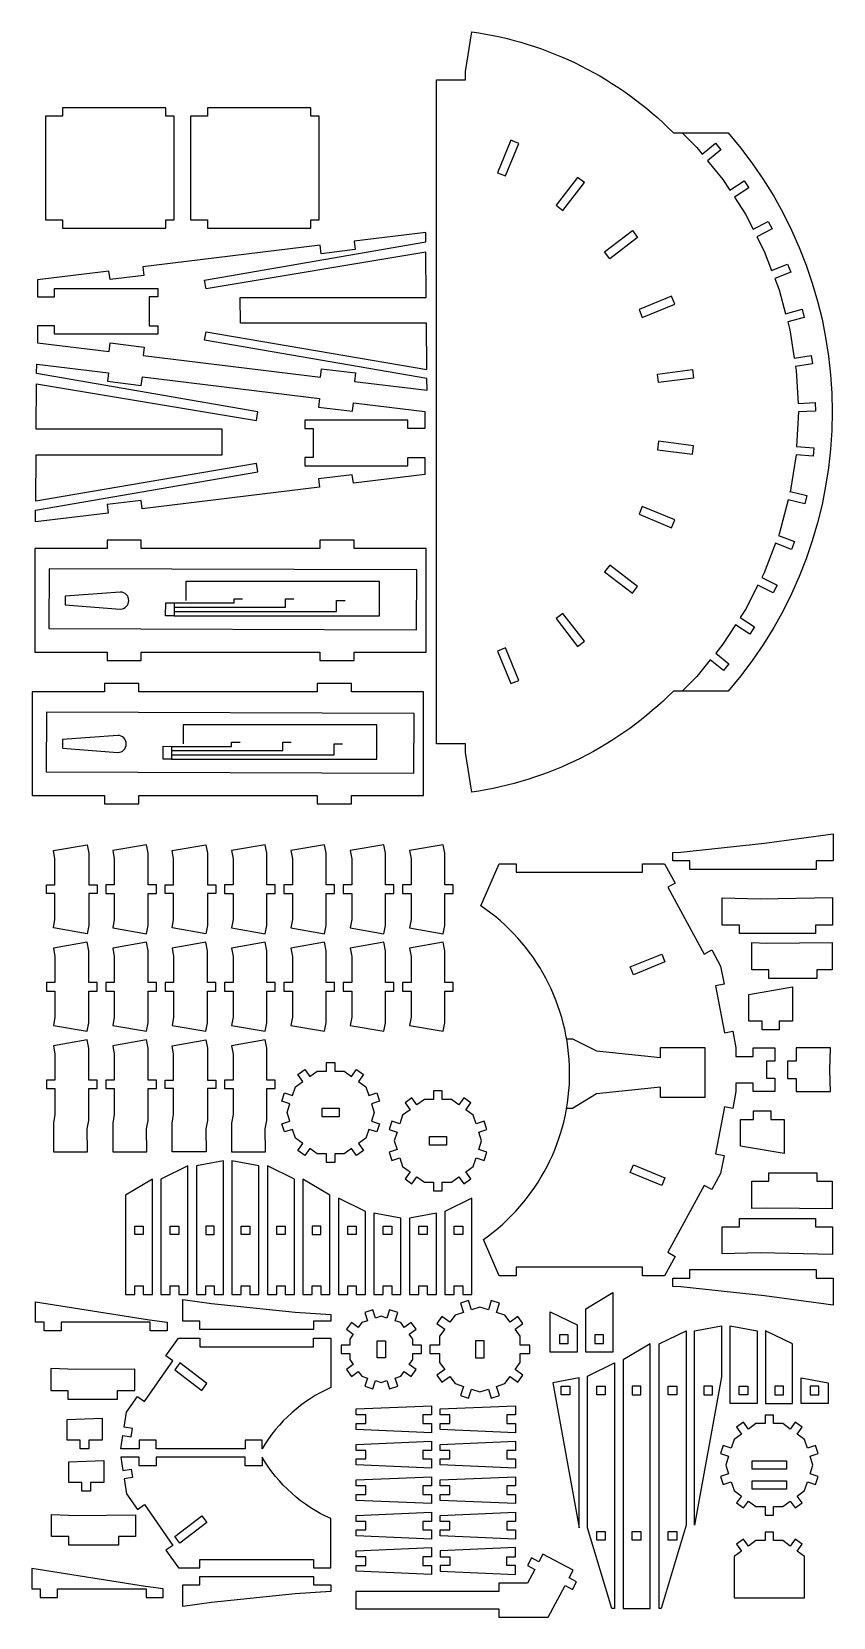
# Model space of a CAD drawing. Extents: x -1373 to 538, y -467 to 290.
# Drawn here: x -604 to -229, y -462 to 281 of the extents above; entities that cross this region are included whole.
import ezdxf

# ---------------------------------------------------------------- set-up
doc = ezdxf.new("R2010")
doc.units = 0
doc.header["$MEASUREMENT"] = 0
doc.layers.add('CUT', color=18, linetype='CONTINUOUS')
doc.layers.add('ENGRAVE', color=1, linetype='CONTINUOUS')

msp = doc.modelspace()

# ---------------------------------------------------------------- linework, layer by layer
at = {"layer": 'CUT'}
for points in [[(-278.4, -27.9), (-304.07, -27.9, -0.163707), (-398.43, -75.26), (-401.35, -56.69), (-401.35, -52.69), (-414.84, -52.69), (-414.84, 258.18), (-401.38, 258.18), (-401.38, 262.18), (-398.44, 280.74, -0.163804), (-304.07, 233.4), (-278.4, 233.4, -0.371837)], [(-392.98, -284.66, 0.524056), (-394.13, -128.45), (-385.66, -108.77), (-377.66, -108.77), (-377.66, -112.77), (-318.6, -112.77), (-318.6, -108.77), (-308.23, -108.77), (-303.25, -117.86), (-306.75, -119.78), (-289.63, -151.02), (-286.13, -149.1), (-281.98, -156.68), (-280.39, -165.17), (-284.32, -165.9), (-280.21, -187.87), (-276.27, -187.13), (-274.8, -195), (-274.8, -198.99), (-266.8, -198.99), (-266.8, -195), (-256.58, -195), (-256.58, -201.21), (-260.58, -201.21), (-260.58, -209.21), (-256.58, -209.21), (-256.58, -215.43), (-266.8, -215.43), (-266.8, -211.43), (-274.8, -211.43), (-274.8, -215.43), (-276.27, -223.29), (-280.21, -222.56), (-284.32, -244.53), (-280.39, -245.26), (-281.98, -253.75), (-286.13, -261.32), (-289.63, -259.4), (-306.75, -290.65), (-303.25, -292.57), (-308.23, -301.66), (-318.6, -301.66), (-318.6, -297.66), (-377.66, -297.66), (-377.66, -301.66), (-385.66, -301.66)], [(-464.36, -353.94, 0.155211), (-496.47, -382.62), (-496.47, -378.62), (-504.47, -378.62), (-504.47, -382.62), (-545.96, -382.62), (-545.96, -378.62), (-553.96, -378.62), (-553.96, -382.62), (-562.63, -382.62), (-561.68, -376.48), (-557.73, -377.09), (-557.12, -373.14), (-561.07, -372.53), (-559.98, -365.47), (-554.84, -358.16), (-551.57, -360.46), (-538.18, -341.4), (-541.45, -339.1), (-535.66, -330.86), (-525.58, -330.86), (-525.58, -334.86), (-472.36, -334.86), (-472.36, -330.86), (-464.36, -330.86)], [(-464.36, -415.3, -0.155211), (-496.47, -386.62), (-496.47, -390.62), (-504.47, -390.62), (-504.47, -386.62), (-545.96, -386.62), (-545.96, -390.62), (-553.96, -390.62), (-553.96, -386.62), (-562.63, -386.62), (-561.68, -392.76), (-557.73, -392.15), (-557.12, -396.1), (-561.07, -396.71), (-559.98, -403.78), (-554.84, -411.09), (-551.57, -408.79), (-538.18, -427.84), (-541.45, -430.14), (-535.66, -438.39), (-525.58, -438.39), (-525.58, -434.39), (-472.36, -434.39), (-472.36, -438.39), (-464.36, -438.39)]]:
    msp.add_lwpolyline(points, format="xyb", close=True, dxfattribs=at)
for points in [[(-597.84, 192.73), (-589.84, 192.73), (-589.84, 188.73), (-541.58, 188.73), (-541.58, 192.73), (-537.58, 192.73), (-537.58, 241.15), (-541.58, 241.15), (-541.58, 245.15), (-589.84, 245.15), (-589.84, 241.15), (-597.84, 241.15)], [(-529.99, 192.72), (-521.99, 192.72), (-521.99, 188.72), (-473.72, 188.72), (-473.72, 192.72), (-469.72, 192.72), (-469.72, 241.14), (-473.72, 241.14), (-473.72, 245.14), (-521.99, 245.14), (-521.99, 241.14), (-529.99, 241.14)], [(-386.38, 214.73), (-382.68, 213.2), (-376.39, 228.39), (-380.09, 229.92)], [(-358.9, 199.47), (-355.73, 197.03), (-345.72, 210.08), (-348.89, 212.51)], [(-601.52, 135.13), (-568, 131.05), (-567.51, 135.02), (-551.63, 133.07), (-552.12, 129.1), (-469.2, 118.99), (-468.71, 122.96), (-452.83, 121.01), (-453.32, 117.04), (-419.33, 112.9), (-419.37, 118.38), (-523.36, 136.33), (-522.69, 140.27), (-419.4, 122.58), (-419.57, 144.36), (-506.62, 144.36), (-506.72, 156.36), (-419.67, 156.36), (-419.83, 177.47), (-522.69, 160.44), (-523.36, 164.38), (-419.87, 182.4), (-419.9, 186.79), (-453.42, 182.7), (-452.93, 178.73), (-468.81, 176.78), (-469.3, 180.75), (-552.22, 170.61), (-551.73, 166.64), (-567.61, 164.69), (-568.1, 168.66), (-601.52, 164.57), (-601.52, 156.59), (-593.52, 156.59), (-593.52, 160.59), (-545.26, 160.59), (-545.26, 156.59), (-549.26, 156.59), (-549.26, 143.11), (-545.26, 143.11), (-545.26, 139.11), (-593.52, 139.11), (-593.52, 143.11), (-601.52, 143.11)], [(-333.88, 174.44), (-336.31, 177.62), (-323.27, 187.63), (-320.83, 184.45)], [(-318.62, 146.97), (-303.42, 153.26), (-304.96, 156.95), (-320.15, 150.66)], [(-602.48, 51.27), (-602.43, 56.74), (-498.44, 74.7), (-499.11, 78.64), (-602.4, 60.95), (-602.23, 82.72), (-515.18, 82.72), (-515.09, 94.72), (-602.14, 94.72), (-601.97, 115.83), (-499.12, 98.81), (-498.44, 102.75), (-601.94, 120.76), (-601.9, 125.16), (-568.38, 121.07), (-568.87, 117.1), (-552.99, 115.14), (-552.5, 119.11), (-469.59, 108.97), (-470.07, 105), (-454.19, 103.06), (-453.71, 107.03), (-420.28, 102.94), (-420.28, 94.96), (-428.28, 94.96), (-428.28, 98.96), (-476.55, 98.96), (-476.55, 94.96), (-472.55, 94.96), (-472.55, 81.47), (-476.55, 81.47), (-476.55, 77.47), (-428.28, 77.47), (-428.28, 81.47), (-420.28, 81.47), (-420.28, 73.49), (-453.8, 69.41), (-454.29, 73.38), (-470.17, 71.43), (-469.68, 67.46), (-552.6, 57.36), (-553.09, 61.33), (-568.97, 59.38), (-568.48, 55.41)], [(-310.99, 116.48), (-311.51, 120.44), (-295.21, 122.59), (-294.68, 118.62)], [(-311.51, 85.05), (-295.21, 82.91), (-294.68, 86.87), (-310.99, 89.02)], [(-320.15, 54.83), (-304.96, 48.54), (-303.42, 52.23), (-318.62, 58.53)], [(-602.77, -9.65), (-569.01, -9.65), (-569.01, -13.65), (-553.01, -13.65), (-553.01, -9.65), (-469.47, -9.65), (-469.47, -13.65), (-453.47, -13.65), (-453.47, -9.65), (-419.71, -9.65), (-419.71, 38.77), (-453.47, 38.77), (-453.47, 42.77), (-469.47, 42.77), (-469.47, 38.77), (-553.01, 38.77), (-553.01, 42.77), (-569.01, 42.77), (-569.01, 38.77), (-602.77, 38.77)], [(-336.31, 27.88), (-323.27, 17.87), (-320.83, 21.04), (-333.88, 31.05)], [(-358.9, 6.03), (-348.89, -7.02), (-345.72, -4.59), (-355.73, 8.46)], [(-380.09, -24.43), (-376.39, -22.9), (-382.68, -7.7), (-386.38, -9.23)], [(-603.99, -76.78), (-570.22, -76.78), (-570.22, -80.77), (-554.22, -80.77), (-554.22, -76.78), (-470.69, -76.78), (-470.69, -80.77), (-454.69, -80.77), (-454.69, -76.78), (-420.92, -76.78), (-420.92, -28.35), (-454.69, -28.35), (-454.69, -24.36), (-470.69, -24.36), (-470.69, -28.35), (-554.22, -28.35), (-554.22, -24.36), (-570.22, -24.36), (-570.22, -28.35), (-603.99, -28.35)], [(-304.39, -107.42), (-304.39, -103.53), (-300.61, -103.28), (-261.48, -99.17), (-229.31, -94.76), (-229.31, -107.42), (-237.33, -107.42), (-237.33, -111.42), (-296.39, -111.42), (-296.39, -107.42)], [(-594.06, -138.81), (-593.38, -134.87), (-593.38, -122.7), (-597.38, -122.7), (-597.38, -118.7), (-593.38, -118.7), (-593.38, -106.53), (-594.06, -102.59), (-578.29, -99.86), (-577.61, -103.8), (-577.61, -118.7), (-573.61, -118.7), (-573.61, -122.7), (-577.61, -122.7), (-577.61, -137.59), (-578.29, -141.53)], [(-566.29, -138.81), (-550.53, -141.53), (-549.85, -137.59), (-549.85, -122.7), (-545.85, -122.7), (-545.85, -118.7), (-549.85, -118.7), (-549.85, -103.8), (-550.53, -99.86), (-566.29, -102.59), (-565.61, -106.53), (-565.61, -118.7), (-569.61, -118.7), (-569.61, -122.7), (-565.61, -122.7), (-565.61, -134.87)], [(-538.53, -138.81), (-537.85, -134.87), (-537.85, -122.7), (-541.85, -122.7), (-541.85, -118.7), (-537.85, -118.7), (-537.85, -106.53), (-538.53, -102.59), (-522.77, -99.86), (-522.08, -103.8), (-522.08, -118.7), (-518.08, -118.7), (-518.08, -122.7), (-522.08, -122.7), (-522.08, -137.59), (-522.77, -141.53)], [(-510.77, -138.81), (-495, -141.53), (-494.32, -137.59), (-494.32, -122.7), (-490.32, -122.7), (-490.32, -118.7), (-494.32, -118.7), (-494.32, -103.8), (-495, -99.86), (-510.77, -102.59), (-510.09, -106.53), (-510.09, -118.7), (-514.08, -118.7), (-514.08, -122.7), (-510.09, -122.7), (-510.09, -134.87)], [(-483, -138.81), (-467.24, -141.53), (-466.56, -137.59), (-466.56, -122.7), (-462.56, -122.7), (-462.56, -118.7), (-466.56, -118.7), (-466.56, -103.8), (-467.24, -99.86), (-483, -102.59), (-482.32, -106.53), (-482.32, -118.7), (-486.32, -118.7), (-486.32, -122.7), (-482.32, -122.7), (-482.32, -134.87)], [(-455.24, -138.81), (-439.47, -141.53), (-438.79, -137.59), (-438.79, -122.7), (-434.79, -122.7), (-434.79, -118.7), (-438.79, -118.7), (-438.79, -103.8), (-439.47, -99.86), (-455.24, -102.59), (-454.56, -106.53), (-454.56, -118.7), (-458.56, -118.7), (-458.56, -122.7), (-454.56, -122.7), (-454.56, -134.87)], [(-427.48, -138.81), (-411.71, -141.53), (-411.03, -137.59), (-411.03, -122.7), (-407.03, -122.7), (-407.03, -118.7), (-411.03, -118.7), (-411.03, -103.8), (-411.71, -99.86), (-427.48, -102.59), (-426.79, -106.53), (-426.79, -118.7), (-430.79, -118.7), (-430.79, -122.7), (-426.79, -122.7), (-426.79, -134.87)], [(-281.19, -137.45), (-281.19, -124.79), (-263.48, -125.26), (-229.58, -124.63), (-229.58, -137.45), (-237.58, -137.45), (-237.58, -141.45), (-273.21, -141.45), (-273.21, -137.45)], [(-594.06, -184.48), (-578.29, -187.2), (-577.61, -183.26), (-577.61, -168.37), (-573.61, -168.37), (-573.61, -164.37), (-577.61, -164.37), (-577.61, -149.47), (-578.29, -145.53), (-594.06, -148.26), (-593.38, -152.2), (-593.38, -164.37), (-597.38, -164.37), (-597.38, -168.37), (-593.38, -168.37), (-593.38, -180.54)], [(-566.29, -184.48), (-550.53, -187.2), (-549.85, -183.26), (-549.85, -168.37), (-545.85, -168.37), (-545.85, -164.37), (-549.85, -164.37), (-549.85, -149.47), (-550.53, -145.53), (-566.29, -148.26), (-565.61, -152.2), (-565.61, -164.37), (-569.61, -164.37), (-569.61, -168.37), (-565.61, -168.37), (-565.61, -180.54)], [(-538.53, -184.48), (-522.77, -187.2), (-522.08, -183.26), (-522.08, -168.37), (-518.08, -168.37), (-518.08, -164.37), (-522.08, -164.37), (-522.08, -149.47), (-522.77, -145.53), (-538.53, -148.26), (-537.85, -152.2), (-537.85, -164.37), (-541.85, -164.37), (-541.85, -168.37), (-537.85, -168.37), (-537.85, -180.54)], [(-510.77, -184.48), (-495, -187.2), (-494.32, -183.26), (-494.32, -168.37), (-490.32, -168.37), (-490.32, -164.37), (-494.32, -164.37), (-494.32, -149.47), (-495, -145.53), (-510.77, -148.26), (-510.09, -152.2), (-510.09, -164.37), (-514.08, -164.37), (-514.08, -168.37), (-510.09, -168.37), (-510.09, -180.54)], [(-483, -184.48), (-467.24, -187.2), (-466.56, -183.26), (-466.56, -168.37), (-462.56, -168.37), (-462.56, -164.37), (-466.56, -164.37), (-466.56, -149.47), (-467.24, -145.53), (-483, -148.26), (-482.32, -152.2), (-482.32, -164.37), (-486.32, -164.37), (-486.32, -168.37), (-482.32, -168.37), (-482.32, -180.54)], [(-455.24, -184.48), (-439.47, -187.2), (-438.79, -183.26), (-438.79, -168.37), (-434.79, -168.37), (-434.79, -164.37), (-438.79, -164.37), (-438.79, -149.47), (-439.47, -145.53), (-455.24, -148.26), (-454.56, -152.2), (-454.56, -164.37), (-458.56, -164.37), (-458.56, -168.37), (-454.56, -168.37), (-454.56, -180.54)], [(-427.48, -184.48), (-411.71, -187.2), (-411.03, -183.26), (-411.03, -168.37), (-407.03, -168.37), (-407.03, -164.37), (-411.03, -164.37), (-411.03, -149.47), (-411.71, -145.53), (-427.48, -148.26), (-426.79, -152.2), (-426.79, -164.37), (-430.79, -164.37), (-430.79, -168.37), (-426.79, -168.37), (-426.79, -180.54)], [(-267.37, -145.63), (-260.36, -145.87), (-229.77, -145.59), (-229.77, -158.45), (-237.02, -158.45), (-237.02, -162.45), (-259.37, -162.45), (-259.37, -158.45), (-267.37, -158.45)], [(-322.73, -160.79), (-324.26, -157.09), (-309.56, -151.01), (-308.03, -154.7)], [(-268.85, -182.44), (-268.85, -169.95), (-248.42, -166.45), (-248.42, -182.44), (-254.63, -182.44), (-254.63, -186.44), (-262.63, -186.44), (-262.63, -182.44)], [(-594.06, -243.64), (-578.15, -243.64), (-578.29, -232.87), (-577.61, -228.93), (-577.61, -214.04), (-573.61, -214.04), (-573.61, -210.04), (-577.61, -210.04), (-577.61, -195.14), (-578.29, -191.2), (-594.06, -193.93), (-593.38, -197.87), (-593.38, -210.04), (-597.38, -210.04), (-597.38, -214.04), (-593.38, -214.04), (-593.38, -226.21), (-594.06, -230.15)], [(-566.29, -243.64), (-550.38, -243.64), (-550.53, -232.87), (-549.85, -228.93), (-549.85, -214.04), (-545.85, -214.04), (-545.85, -210.04), (-549.85, -210.04), (-549.85, -195.14), (-550.53, -191.2), (-566.29, -193.93), (-565.61, -197.87), (-565.61, -210.04), (-569.61, -210.04), (-569.61, -214.04), (-565.61, -214.04), (-565.61, -226.21), (-566.29, -230.15)], [(-538.53, -243.64), (-538.53, -230.15), (-537.85, -226.21), (-537.85, -214.04), (-541.85, -214.04), (-541.85, -210.04), (-537.85, -210.04), (-537.85, -197.87), (-538.53, -193.93), (-522.77, -191.2), (-522.08, -195.14), (-522.08, -210.04), (-518.08, -210.04), (-518.08, -214.04), (-522.08, -214.04), (-522.08, -228.93), (-522.77, -232.87), (-522.62, -243.64)], [(-510.77, -243.64), (-494.86, -243.64), (-495, -232.87), (-494.32, -228.93), (-494.32, -214.04), (-490.32, -214.04), (-490.32, -210.04), (-494.32, -210.04), (-494.32, -195.14), (-495, -191.2), (-510.77, -193.93), (-510.09, -197.87), (-510.09, -210.04), (-514.08, -210.04), (-514.08, -214.04), (-510.09, -214.04), (-510.09, -226.21), (-510.77, -230.15)], [(-250.63, -209.23), (-246.63, -209.23), (-246.63, -215.45), (-230.64, -215.45), (-230.87, -205.23), (-230.64, -195.01), (-246.63, -195.01), (-246.63, -201.23), (-250.63, -201.23)], [(-487.29, -230.53), (-483.48, -229.29), (-484.81, -225.2), (-483.48, -221.11), (-487.29, -219.87), (-486.05, -216.07), (-482.25, -217.3), (-480.92, -213.21), (-477.44, -210.68), (-479.79, -207.45), (-476.55, -205.09), (-474.2, -208.33), (-470.72, -205.8), (-466.42, -205.8), (-466.42, -201.8), (-462.42, -201.8), (-462.42, -205.8), (-458.11, -205.8), (-454.63, -208.33), (-452.28, -205.09), (-449.04, -207.45), (-451.4, -210.68), (-447.91, -213.21), (-446.58, -217.3), (-442.78, -216.07), (-441.54, -219.87), (-445.35, -221.11), (-444.02, -225.2), (-445.35, -229.29), (-441.54, -230.53), (-442.78, -234.33), (-446.58, -233.1), (-447.91, -237.19), (-451.4, -239.72), (-449.04, -242.96), (-452.28, -245.31), (-454.63, -242.07), (-458.11, -244.6), (-462.42, -244.6), (-462.42, -248.6), (-466.42, -248.6), (-466.42, -244.6), (-470.72, -244.6), (-474.2, -242.07), (-476.55, -245.31), (-479.79, -242.96), (-477.44, -239.72), (-480.92, -237.19), (-482.25, -233.1), (-486.05, -234.33)], [(-437.1, -243.8), (-435.87, -247.6), (-432.06, -246.37), (-430.73, -250.46), (-427.25, -252.99), (-429.6, -256.23), (-426.37, -258.58), (-424.02, -255.34), (-420.54, -257.87), (-416.23, -257.87), (-416.23, -261.87), (-412.23, -261.87), (-412.23, -257.87), (-407.93, -257.87), (-404.45, -255.34), (-402.1, -258.58), (-398.86, -256.23), (-401.21, -252.99), (-397.73, -250.46), (-396.4, -246.37), (-392.6, -247.6), (-391.36, -243.8), (-395.16, -242.56), (-393.83, -238.47), (-395.16, -234.38), (-391.36, -233.14), (-392.6, -229.34), (-396.4, -230.57), (-397.73, -226.48), (-401.21, -223.95), (-398.86, -220.72), (-402.1, -218.36), (-404.45, -221.6), (-407.93, -219.07), (-412.23, -219.07), (-412.23, -215.07), (-416.23, -215.07), (-416.23, -219.07), (-420.54, -219.07), (-424.02, -221.6), (-426.37, -218.36), (-429.6, -220.72), (-427.25, -223.95), (-430.73, -226.48), (-432.06, -230.57), (-435.87, -229.34), (-437.1, -233.14), (-433.3, -234.38), (-434.63, -238.47), (-433.3, -242.56)], [(-468.42, -227.2), (-468.42, -223.2), (-460.42, -223.2), (-460.42, -227.2)], [(-272.76, -240.95), (-272.76, -228.46), (-266.54, -228.46), (-266.54, -224.46), (-258.54, -224.46), (-258.54, -228.46), (-252.33, -228.46), (-252.33, -244.45)], [(-418.23, -240.47), (-418.23, -236.47), (-410.23, -236.47), (-410.23, -240.47)], [(-543.78, -310.37), (-539.48, -310.37), (-539.48, -306.38), (-535.48, -306.38), (-535.48, -310.37), (-531.17, -310.37), (-531.17, -250.25), (-543.78, -256.37)], [(-527.17, -310.37), (-522.87, -310.37), (-522.87, -306.38), (-518.87, -306.38), (-518.87, -310.37), (-514.57, -310.37), (-514.57, -247.91), (-527.17, -250.25)], [(-510.57, -310.37), (-506.26, -310.37), (-506.26, -306.38), (-502.26, -306.38), (-502.26, -310.37), (-497.96, -310.37), (-497.96, -250.25), (-510.57, -247.91)], [(-493.96, -310.37), (-489.66, -310.37), (-489.66, -306.38), (-485.66, -306.38), (-485.66, -310.37), (-481.35, -310.37), (-481.35, -256.37), (-493.96, -250.25)], [(-324.26, -253.33), (-322.73, -249.64), (-308.03, -255.73), (-309.56, -259.42)], [(-556.08, -310.37), (-556.08, -306.38), (-552.08, -306.38), (-552.08, -310.37), (-547.78, -310.37), (-547.78, -256.37), (-560.39, -263.95), (-560.39, -310.37)], [(-477.35, -310.37), (-473.05, -310.37), (-473.05, -306.38), (-469.05, -306.38), (-469.05, -310.37), (-464.75, -310.37), (-464.75, -263.95), (-477.35, -256.37)], [(-267.37, -270.2), (-267.37, -257.38), (-259.37, -257.38), (-259.37, -253.38), (-237.02, -253.38), (-237.02, -257.38), (-229.77, -257.38), (-229.77, -270.25), (-260.36, -269.96)], [(-460.75, -310.37), (-456.44, -310.37), (-456.44, -306.38), (-452.45, -306.38), (-452.45, -310.37), (-448.14, -310.37), (-448.14, -271.49), (-460.75, -265.36)], [(-410.93, -310.37), (-406.63, -310.37), (-406.63, -306.38), (-402.63, -306.38), (-402.63, -310.37), (-398.32, -310.37), (-398.32, -265.36), (-410.93, -271.49)], [(-444.14, -310.37), (-439.84, -310.37), (-439.84, -306.38), (-435.84, -306.38), (-435.84, -310.37), (-431.53, -310.37), (-431.53, -274.7), (-444.14, -272.36)], [(-427.54, -310.37), (-423.23, -310.37), (-423.23, -306.38), (-419.23, -306.38), (-419.23, -310.37), (-414.93, -310.37), (-414.93, -272.36), (-427.54, -274.7)], [(-556.08, -282.38), (-556.08, -278.38), (-552.08, -278.38), (-552.08, -282.38)], [(-539.48, -282.38), (-539.48, -278.38), (-535.48, -278.38), (-535.48, -282.38)], [(-518.87, -278.38), (-522.87, -278.38), (-522.87, -282.38), (-518.87, -282.38)], [(-506.26, -282.38), (-506.26, -278.38), (-502.26, -278.38), (-502.26, -282.38)], [(-489.66, -282.38), (-489.66, -278.38), (-485.66, -278.38), (-485.66, -282.38)], [(-473.05, -282.38), (-469.05, -282.38), (-469.05, -278.38), (-473.05, -278.38)], [(-456.44, -282.38), (-456.44, -278.38), (-452.45, -278.38), (-452.45, -282.38)], [(-439.84, -282.38), (-439.84, -278.38), (-435.84, -278.38), (-435.84, -282.38)], [(-423.23, -282.38), (-423.23, -278.38), (-419.23, -278.38), (-419.23, -282.38)], [(-406.63, -282.38), (-406.63, -278.38), (-402.63, -278.38), (-402.63, -282.38)], [(-281.19, -291.44), (-281.19, -278.78), (-273.2, -278.78), (-273.2, -274.78), (-237.58, -274.78), (-237.58, -278.78), (-229.58, -278.78), (-229.58, -291.61), (-263.48, -290.97)], [(-304.38, -306.59), (-304.38, -302.71), (-296.38, -302.71), (-296.38, -298.71), (-237.32, -298.71), (-237.32, -302.71), (-229.29, -302.71), (-229.29, -315.36), (-261.47, -310.96), (-300.6, -306.84)], [(-345.06, -337.36), (-345.06, -317.05), (-332.46, -309.48), (-332.46, -337.36)], [(-602.41, -323.41), (-602.41, -313.78), (-549.21, -322.27), (-540.91, -323.41), (-540.91, -327.41), (-548.91, -327.41), (-548.91, -323.41), (-590.41, -323.41), (-590.41, -327.41), (-598.41, -327.41), (-598.41, -323.41)], [(-533.58, -322.86), (-533.58, -312.75), (-520.13, -314.59), (-481.03, -318.7), (-464.36, -319.81), (-464.36, -322.86), (-472.36, -322.86), (-472.36, -326.86), (-525.58, -326.86), (-525.58, -322.86)], [(-454.71, -348.73), (-451.47, -346.38), (-449.83, -348.64), (-447.18, -349.5), (-448.41, -353.3), (-444.61, -354.54), (-443.37, -350.73), (-440.72, -351.6), (-438.06, -350.73), (-436.83, -354.54), (-433.02, -353.3), (-434.26, -349.5), (-431.61, -348.64), (-429.97, -346.38), (-426.73, -348.73), (-424.38, -345.49), (-427.61, -343.14), (-425.97, -340.88), (-425.97, -338.09), (-421.97, -338.09), (-421.97, -334.09), (-425.97, -334.09), (-425.97, -331.3), (-427.61, -329.05), (-424.38, -326.69), (-426.73, -323.46), (-429.97, -325.81), (-431.61, -323.55), (-434.26, -322.69), (-433.02, -318.89), (-436.83, -317.65), (-438.06, -321.45), (-440.72, -320.59), (-443.37, -321.45), (-444.61, -317.65), (-448.41, -318.89), (-447.18, -322.69), (-449.83, -323.55), (-451.47, -325.81), (-454.71, -323.46), (-457.06, -326.69), (-453.82, -329.05), (-455.46, -331.3), (-455.46, -334.09), (-459.46, -334.09), (-459.46, -338.09), (-455.46, -338.09), (-455.46, -340.88), (-453.82, -343.14), (-457.06, -345.49)], [(-412.33, -351.47), (-408.66, -348.8), (-406.24, -352.14), (-402.31, -353.42), (-403.71, -357.73), (-399.9, -358.97), (-398.5, -354.66), (-394.58, -355.93), (-390.65, -354.66), (-389.25, -358.97), (-385.44, -357.73), (-386.84, -353.42), (-382.92, -352.14), (-380.49, -348.8), (-376.82, -351.47), (-374.47, -348.23), (-378.14, -345.57), (-375.71, -342.22), (-375.71, -338.09), (-371.18, -338.09), (-371.18, -334.09), (-375.71, -334.09), (-375.71, -329.96), (-378.14, -326.62), (-374.47, -323.96), (-376.82, -320.72), (-380.49, -323.39), (-382.92, -320.04), (-386.84, -318.77), (-385.44, -314.46), (-389.25, -313.22), (-390.65, -317.53), (-394.58, -316.26), (-398.5, -317.53), (-399.9, -313.22), (-403.71, -314.46), (-402.31, -318.77), (-406.24, -320.04), (-408.66, -323.39), (-412.33, -320.72), (-414.68, -323.96), (-411.01, -326.62), (-413.44, -329.96), (-413.44, -334.09), (-417.98, -334.09), (-417.98, -338.09), (-413.44, -338.09), (-413.44, -342.22), (-411.01, -345.57), (-414.68, -348.23)], [(-361.67, -337.36), (-361.67, -318.46), (-349.06, -324.59), (-349.06, -337.36)], [(-294.16, -418.35), (-294.16, -327.34), (-281.56, -325), (-281.56, -349)], [(-277.56, -361.36), (-277.56, -325), (-264.95, -327.34), (-264.95, -361.36)], [(-438.72, -332.09), (-438.72, -340.09), (-442.72, -340.09), (-442.72, -332.09)], [(-396.58, -340.09), (-392.58, -340.09), (-392.58, -332.09), (-396.58, -332.09)], [(-353.37, -333.36), (-353.37, -329.36), (-357.37, -329.36), (-357.37, -333.36)], [(-336.76, -333.36), (-336.76, -329.36), (-340.76, -329.36), (-340.76, -333.36)], [(-315.01, -457.35), (-315.01, -333.47), (-327.61, -341.05), (-327.61, -457.35)], [(-310.77, -457.35), (-310.77, -333.47), (-298.16, -327.34), (-298.16, -418.35), (-309.84, -457.35)], [(-260.95, -361.36), (-248.34, -361.36), (-248.34, -333.47), (-260.95, -327.34)], [(-595.34, -355.41), (-587.34, -355.41), (-587.34, -359.41), (-564.05, -359.41), (-564.05, -355.41), (-556.05, -355.41), (-556.05, -345.3), (-583.3, -345.49), (-595.34, -345.04)], [(-522.27, -352.11), (-534.89, -342.42), (-537.32, -345.6), (-524.7, -355.28)], [(-331.61, -457.35), (-332.84, -457.35), (-344.22, -419.65), (-344.22, -348.59), (-331.61, -342.46)], [(-348.22, -419.65), (-348.22, -349.46), (-360.5, -351.74)], [(-356.52, -357.36), (-356.52, -353.36), (-352.52, -353.36), (-352.52, -357.36)], [(-339.92, -357.36), (-339.92, -353.36), (-335.92, -353.36), (-335.92, -357.36)], [(-319.31, -353.36), (-323.31, -353.36), (-323.31, -357.36), (-319.31, -357.36)], [(-306.47, -357.36), (-306.47, -353.36), (-302.47, -353.36), (-302.47, -357.36)], [(-289.86, -357.36), (-285.86, -357.36), (-285.86, -353.36), (-289.86, -353.36)], [(-273.25, -357.36), (-273.25, -353.36), (-269.25, -353.36), (-269.25, -357.36)], [(-256.65, -357.36), (-252.65, -357.36), (-252.65, -353.36), (-256.65, -353.36)], [(-244.34, -361.36), (-244.34, -349.46), (-231.74, -351.8), (-231.74, -361.36)], [(-236.04, -357.36), (-236.04, -353.36), (-240.04, -353.36), (-240.04, -357.36)], [(-452.47, -373.58), (-452.47, -370.79), (-447.98, -370.79), (-447.98, -366.79), (-452.47, -366.79), (-452.47, -363.99), (-417.23, -362.48), (-417.23, -366.79), (-421.26, -366.79), (-421.26, -370.79), (-417.23, -370.79), (-417.23, -375.09)], [(-413.23, -373.58), (-413.23, -370.79), (-408.73, -370.79), (-408.73, -366.79), (-413.23, -366.79), (-413.23, -363.99), (-377.98, -362.48), (-377.98, -366.79), (-382.01, -366.79), (-382.01, -370.79), (-377.98, -370.79), (-377.98, -375.09)], [(-587.74, -378.67), (-587.74, -368.97), (-571.31, -368.3), (-571.31, -378.67), (-577.52, -378.67), (-577.52, -382.67), (-581.52, -382.67), (-581.52, -378.67)], [(-280.82, -399.37), (-277.01, -398.14), (-275.68, -402.23), (-272.2, -404.76), (-274.55, -407.99), (-271.32, -410.34), (-268.97, -407.11), (-265.48, -409.64), (-261.18, -409.64), (-261.18, -413.64), (-257.18, -413.64), (-257.18, -409.64), (-252.88, -409.64), (-249.4, -407.11), (-247.04, -410.34), (-243.81, -407.99), (-246.16, -404.76), (-242.68, -402.23), (-241.35, -398.14), (-237.54, -399.37), (-236.31, -395.57), (-240.11, -394.33), (-238.78, -390.24), (-240.11, -386.15), (-236.31, -384.91), (-237.54, -381.11), (-241.35, -382.34), (-242.68, -378.25), (-246.16, -375.72), (-243.81, -372.48), (-247.04, -370.13), (-249.4, -373.37), (-252.88, -370.84), (-257.18, -370.84), (-257.18, -366.84), (-261.18, -366.84), (-261.18, -370.84), (-265.48, -370.84), (-268.97, -373.37), (-271.32, -370.13), (-274.55, -372.48), (-272.2, -375.72), (-275.68, -378.25), (-277.01, -382.34), (-280.82, -381.11), (-282.05, -384.91), (-278.25, -386.15), (-279.58, -390.24), (-278.25, -394.33), (-282.05, -395.57)], [(-452.47, -390.18), (-452.47, -387.39), (-447.98, -387.39), (-447.98, -383.39), (-452.47, -383.39), (-452.47, -380.6), (-417.23, -379.09), (-417.23, -383.39), (-421.26, -383.39), (-421.26, -387.39), (-417.23, -387.39), (-417.23, -391.7)], [(-413.23, -390.18), (-413.23, -387.39), (-408.73, -387.39), (-408.73, -383.39), (-413.23, -383.39), (-413.23, -380.6), (-377.98, -379.09), (-377.98, -383.39), (-382.01, -383.39), (-382.01, -387.39), (-377.98, -387.39), (-377.98, -391.7)], [(-586.96, -398.45), (-586.96, -388.75), (-570.54, -388.08), (-570.54, -398.45), (-576.75, -398.45), (-576.75, -402.45), (-580.75, -402.45), (-580.75, -398.45)], [(-267.18, -392.24), (-267.18, -388.24), (-251.18, -388.24), (-251.18, -392.24)], [(-452.47, -406.79), (-452.47, -404), (-447.98, -404), (-447.98, -400), (-452.47, -400), (-452.47, -397.21), (-417.23, -395.7), (-417.23, -400), (-421.26, -400), (-421.26, -404), (-417.23, -404), (-417.23, -408.3)], [(-413.23, -406.79), (-413.23, -404), (-408.73, -404), (-408.73, -400), (-413.23, -400), (-413.23, -397.21), (-377.98, -395.7), (-377.98, -400), (-382.01, -400), (-382.01, -404), (-377.98, -404), (-377.98, -408.3)], [(-267.18, -401.57), (-267.18, -397.57), (-251.18, -397.57), (-251.18, -401.57)], [(-594.96, -423.73), (-594.96, -413.36), (-582.92, -413.81), (-555.67, -413.62), (-555.67, -423.73), (-563.67, -423.73), (-563.67, -427.73), (-586.96, -427.73), (-586.96, -423.73)], [(-537.32, -423.65), (-524.7, -413.96), (-522.27, -417.14), (-534.89, -426.82)], [(-452.47, -423.4), (-452.47, -420.6), (-447.98, -420.6), (-447.98, -416.61), (-452.47, -416.61), (-452.47, -413.81), (-417.23, -412.3), (-417.23, -416.61), (-421.26, -416.61), (-421.26, -420.6), (-417.23, -420.6), (-417.23, -424.91)], [(-413.23, -423.4), (-413.23, -420.6), (-408.73, -420.6), (-408.73, -416.61), (-413.23, -416.61), (-413.23, -413.81), (-377.98, -412.3), (-377.98, -416.61), (-382.01, -416.61), (-382.01, -420.6), (-377.98, -420.6), (-377.98, -424.91)], [(-339.92, -425.35), (-339.92, -421.35), (-335.92, -421.35), (-335.92, -425.35)], [(-323.31, -425.35), (-323.31, -421.35), (-319.31, -421.35), (-319.31, -425.35)], [(-306.47, -425.35), (-306.47, -421.35), (-302.47, -421.35), (-302.47, -425.35)], [(-275.68, -452.37), (-242.68, -452.37), (-242.68, -433.05), (-246.16, -430.52), (-243.81, -427.28), (-247.04, -424.93), (-249.4, -428.17), (-252.88, -425.64), (-257.18, -425.64), (-257.18, -421.64), (-261.18, -421.64), (-261.18, -425.64), (-265.48, -425.64), (-268.97, -428.17), (-271.32, -424.93), (-274.55, -427.28), (-272.2, -430.52), (-275.68, -433.05)], [(-452.47, -440), (-452.47, -437.21), (-447.98, -437.21), (-447.98, -433.21), (-452.47, -433.21), (-452.47, -430.42), (-417.23, -428.91), (-417.23, -433.21), (-421.26, -433.21), (-421.26, -437.21), (-417.23, -437.21), (-417.23, -441.52)], [(-413.23, -440), (-377.98, -441.52), (-377.98, -437.21), (-382.01, -437.21), (-382.01, -433.21), (-377.98, -433.21), (-377.98, -428.91), (-413.23, -430.42), (-413.23, -433.21), (-408.73, -433.21), (-408.73, -437.21), (-413.23, -437.21)], [(-452.64, -457.51), (-385.7, -457.51), (-385.7, -461.51), (-362.68, -461.51), (-354.74, -446.59), (-351.21, -448.46), (-349.33, -444.93), (-352.87, -443.06), (-350.99, -439.52), (-365.11, -432.01), (-366.99, -435.54), (-370.52, -433.67), (-372.4, -437.2), (-368.87, -439.08), (-372.29, -445.51), (-385.7, -445.51), (-385.7, -449.51), (-452.64, -449.51)], [(-604.24, -448.27), (-600.24, -448.27), (-600.24, -452.27), (-592.24, -452.27), (-592.24, -448.27), (-550.75, -448.27), (-550.75, -452.27), (-542.75, -452.27), (-542.75, -448.27), (-551.05, -447.13), (-604.24, -438.64)], [(-533.58, -456.5), (-533.58, -446.39), (-525.58, -446.39), (-525.58, -442.39), (-472.36, -442.39), (-472.36, -446.39), (-464.36, -446.39), (-464.36, -449.43), (-481.03, -450.54), (-520.13, -454.66)]]:
    msp.add_lwpolyline(points, close=True, dxfattribs=at)
at = {"layer": 'ENGRAVE'}
for points in [[(-299.95, 233.4), (-293.1, 226.55), (-290.6, 223.47), (-284.39, 228.5), (-281.87, 225.39), (-288.09, 220.36), (-280.91, 211.5), (-277.72, 206.58), (-271.01, 210.94), (-268.83, 207.58), (-275.54, 203.23), (-270.37, 195.26), (-266.84, 188.34), (-259.71, 191.97), (-257.9, 188.41), (-265.03, 184.78), (-261.57, 178), (-258.11, 168.98), (-250.64, 171.85), (-249.21, 168.11), (-256.68, 165.25), (-254.63, 159.92), (-251.64, 148.75), (-243.92, 150.82), (-242.88, 146.96), (-250.61, 144.89), (-249.62, 141.22), (-247.52, 127.92), (-239.62, 129.18), (-238.99, 125.23), (-246.89, 123.97), (-246.59, 122.09), (-245.79, 106.74), (-237.8, 107.16), (-237.59, 103.17), (-245.58, 102.75), (-246.43, 86.58), (-238.44, 85.97), (-238.74, 81.99), (-246.72, 82.59), (-249.48, 65.18), (-249.39, 65.54), (-241.62, 63.65), (-242.56, 59.76), (-250.34, 61.65), (-254.63, 45.57), (-254.86, 44.98), (-247.39, 42.11), (-248.83, 38.38), (-256.3, 41.24), (-261.57, 27.49), (-262.73, 25.23), (-255.6, 21.6), (-257.41, 18.04), (-264.54, 21.67), (-270.37, 10.24), (-272.79, 6.5), (-266.08, 2.15), (-268.26, -1.21), (-274.97, 3.15), (-280.91, -6.01), (-284.29, -10.18), (-278.07, -15.21), (-280.59, -18.32), (-286.81, -13.28), (-293.1, -21.06), (-299.95, -27.9)], [(-537.6, 7.33), (-441.61, 7.33), (-441.61, 23.32), (-532.15, 23.32), (-532.15, 14.55)], [(-537.59, 11.33), (-485.59, 11.33), (-485.59, 15.32), (-481.59, 15.32)], [(-537.58, 13.32), (-509.58, 13.32), (-509.58, 15.32), (-505.58, 15.32)], [(-537.59, 9.33), (-461.6, 9.33), (-461.6, 14.55), (-457.6, 14.55)], [(-538.82, -59.8), (-442.83, -59.8), (-442.83, -43.8), (-533.36, -43.8), (-533.36, -52.58)], [(-538.81, -55.8), (-486.81, -55.8), (-486.81, -51.8), (-482.81, -51.8)], [(-538.8, -53.8), (-510.8, -53.8), (-510.8, -51.8), (-506.8, -51.8)], [(-538.81, -57.8), (-462.82, -57.8), (-462.82, -52.58), (-458.82, -52.58)], [(-354.02, -190.69), (-351.3, -190.69), (-340.03, -196.3), (-310.08, -199.5), (-310.08, -194.78), (-289.41, -194.78), (-289.41, -218.2), (-310.08, -218.2), (-310.08, -213.28), (-340.03, -216.45), (-351.3, -223.27), (-354.03, -223.27)]]:
    msp.add_lwpolyline(points, dxfattribs=at)
for points in [[(-424.24, 0.76), (-424.15, 28.76), (-596.13, 29.34), (-596.23, 1.35)], [(-541.58, 13.34), (-537.58, 13.32), (-537.6, 7.33), (-541.6, 7.34)], [(-425.46, -66.36), (-425.37, -38.36), (-597.35, -37.78), (-597.44, -65.78)], [(-542.8, -53.78), (-538.8, -53.8), (-538.82, -59.8), (-542.82, -59.78)]]:
    msp.add_lwpolyline(points, close=True, dxfattribs=at)
for points in [[(-562.82, 10.45, 1), (-562.82, 18.45), (-588.58, 16.52), (-588.61, 12.52)], [(-564.03, -56.67, 1), (-564.03, -48.67), (-589.8, -50.6), (-589.83, -54.6)]]:
    msp.add_lwpolyline(points, format="xyb", close=True, dxfattribs=at)

doc.saveas('drawing.dxf')
